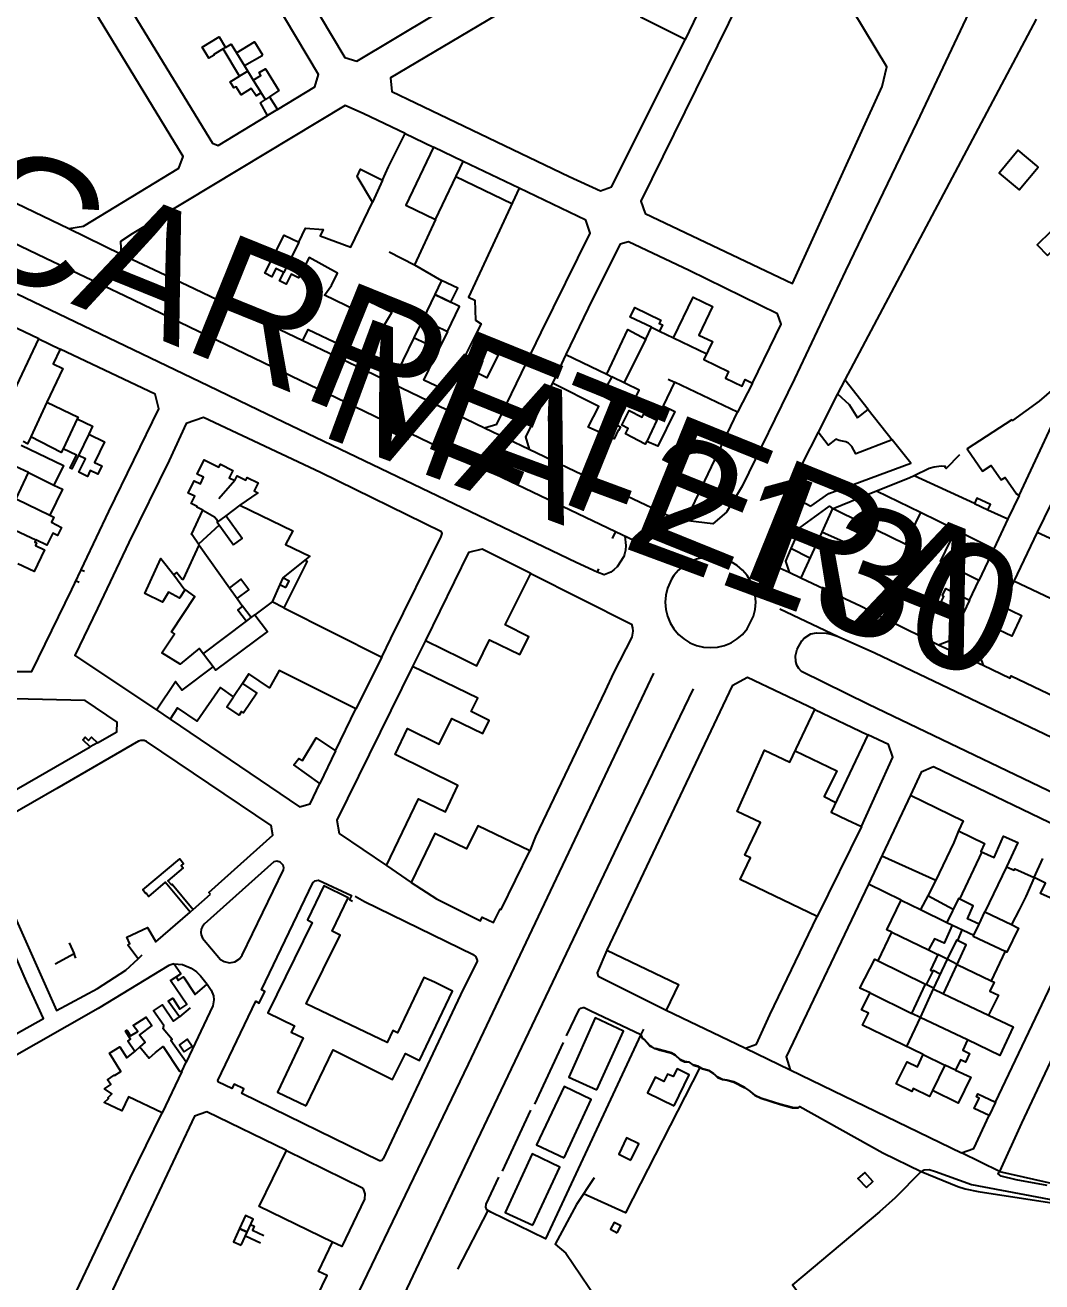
# Model space of a CAD drawing. Header units: millimetres. Extents: x 487814 to 495125, y 4392873 to 4398925.
# Drawn here: x 492807.4 to 493123.1, y 4396690.8 to 4397080.9 of the extents above; entities that cross this region are included whole.
import ezdxf

# ---------------------------------------------------------------- set-up
doc = ezdxf.new("R2010")
doc.units = ezdxf.units.MM
doc.layers.add('Cartografia_Base', color=8, linetype='Continuous')
doc.layers.add('Texto_Cartografia_Territorial', color=7, linetype='Continuous')
doc.styles.get("Standard").update_dxf_attribs({"font": 'arial.ttf'})

msp = doc.modelspace()

# ---------------------------------------------------------------- linework, layer by layer
at = {"layer": 'Cartografia_Base'}
for p, q in [((493016.15, 4397084.43, 105.86), (493012.32, 4397076.47, 105.68)), ((493121.38, 4397082.77, 106.22), (493061.9, 4396970.82, 106.22)), ((492869.67, 4397074, 113.08), (492868.9, 4397073.54, 113.09)), ((492873.05, 4397072.33, 110.08), (492875.56, 4397068.25, 110.1)), ((492876.54, 4397066.66, 110.12), (492873.96, 4397065.11, 110.14)), ((492878.18, 4397063.86, 109.29), (492880.66, 4397059.92, 109.29)), ((492883.24, 4397058.62, 108.91), (492882.03, 4397057.79, 108.91)), ((492885.73, 4397054.71, 112.98), (492882.63, 4397052.82, 112.87)), ((492925.37, 4397047.3, 105.72), (492934.21, 4397043.06, 105.61)), ((492960.76, 4397030.32, 110.62), (492943.41, 4397038.64, 105.46)), ((492941.16, 4397033.95, 110.62), (492958.52, 4397025.55, 110.62)), ((492918.42, 4397032.83, 110.14), (492915.23, 4397025.93, 110.14)), ((492820.97, 4397017.8, 107.96), (492837.24, 4397009.8, 107.65)), ((492934.79, 4397020.63, 109.04), (492928.32, 4397006.52, 109.04)), ((492892.42, 4397013.58, 112), (492887.74, 4397004.17, 112)), ((492920.49, 4397010.55, 107.98), (492928.32, 4397006.52, 109.04)), ((492928.32, 4397006.52, 109.04), (492936.73, 4397001.7, 109.04)), ((492930.96, 4396989.76, 108.58), (492928.09, 4396983.83, 110.15)), ((493001.89, 4396987.12, 107.85), (493004.37, 4396985.94, 107.84)), ((492811.7, 4396983.5, 112.72), (492818.26, 4396980.29, 112.49)), ((492893.69, 4396983.01, 106.37), (492903.72, 4396978.22, 106.07)), ((492938.54, 4396985.87, 108.43), (492935.76, 4396980.12, 110.32)), ((492946.4, 4396983.14, 108.93), (492942.64, 4396975.5, 108.56)), ((493000.14, 4396983.44, 106.81), (492993.27, 4396969.92, 106.81)), ((493008.77, 4396983.84, 104.77), (493019.07, 4396978.93, 104.77)), ((492975.33, 4396978.68, 104.84), (492971.11, 4396969.8, 105.03)), ((492912.33, 4396974.11, 105.86), (492921.31, 4396969.82, 113.08)), ((492987.98, 4396972.62, 107.93), (492989.59, 4396971.71, 107.93)), ((493007.1, 4396971.03, 105.55), (493009.08, 4396970.08, 107.68)), ((493033.25, 4396969.82, 107.77), (493028.65, 4396960.75, 104.24)), ((492814.19, 4396963.87, 112.48), (492809.15, 4396953.14, 112.28)), ((493059.67, 4396966.44, 107.85), (493053.66, 4396954.62, 108.11)), ((493069.2, 4396961.61, 107.6), (493076.63, 4396952.23, 107.43)), ((492823.62, 4396958.68, 112.53), (492819.22, 4396949.4, 112.53)), ((492950.08, 4396955.94, 105.29), (492963.89, 4396949.33, 105.13)), ((493003.54, 4396958.25, 106.23), (493000.42, 4396951.72, 106.67)), ((492827.19, 4396953.99, 114.95), (492823.97, 4396947.32, 114.34)), ((492808.5, 4396942.05, 114.23), (492816.33, 4396938.17, 115.89)), ((492872.57, 4396939.54, 112.37), (492867.58, 4396933.93, 111.97)), ((493102.19, 4396932.44, 106.41), (493083.45, 4396941.02, 106.92)), ((493071.74, 4396936.3, 106.41), (493058.35, 4396930.78, 105.48)), ((493085.43, 4396929.62, 106.41), (493071.74, 4396936.3, 106.41)), ((492804.65, 4396933.91, 115.1), (492815.11, 4396928.77, 115.06)), ((492874.11, 4396931.88, 112.9), (492869.68, 4396928.61, 112.9)), ((493116.02, 4396934.93, 106.32), (493112.59, 4396927.67, 106.32)), ((493058.15, 4396930.91, 105.48), (493054.79, 4396923.56, 107.91)), ((493058.35, 4396930.78, 105.48), (493058.15, 4396930.91, 105.48)), ((493067.34, 4396926.35, 106.28), (493058.35, 4396930.78, 105.48)), ((493106.38, 4396930.52, 106.35), (493112.59, 4396927.67, 106.32)), ((492799.38, 4396926.45, 117.47), (492810.7, 4396921.11, 116.19)), ((492867.67, 4396925.71, 113.67), (492861.25, 4396919.85, 113.67)), ((493096.43, 4396924.22, 106.32), (493108.19, 4396918.38, 106.32)), ((493112.59, 4396927.67, 106.32), (493108.19, 4396918.38, 106.32)), ((492990.7, 4396923.74, 112.79), (493004.24, 4396917.33, 111.36)), ((493121.61, 4396923.52, 105.45), (493114.44, 4396908.33, 105.45)), ((492861.49, 4396919.49, 118.42), (492870.86, 4396906.25, 116.42)), ((493051.09, 4396915.47, 106.39), (493045.21, 4396918.51, 106.39)), ((493108.19, 4396918.38, 106.32), (493103.54, 4396908.56, 106.32)), ((492894.31, 4396914.86, 112.42), (492887.38, 4396909.35, 112.34)), ((493040.96, 4396912.73, 103.94), (493044.66, 4396911.08, 106.39)), ((492823.22, 4396908.44, 119.22), (492824.17, 4396907.99, 119.22)), ((492824.85, 4396911.89, 119.22), (492825.81, 4396911.43, 119.22)), ((492853.56, 4396910.29, 117.74), (492857.03, 4396905.68, 117.74)), ((492886.47, 4396907.29, 113.55), (492884.08, 4396901.88, 116.75)), ((492873.23, 4396902.91, 115.91), (492874.92, 4396900.53, 115.55)), ((492884.08, 4396901.88, 116.75), (492878.73, 4396897.86, 117.22)), ((492887.72, 4396900.02, 116.75), (492884.08, 4396901.88, 116.75)), ((493100.66, 4396902.47, 109.22), (493098.78, 4396898.5, 108.03)), ((493110.76, 4396900.54, 106.31), (493107.72, 4396894.12, 106.31)), ((492862.7, 4396885.81, 114.3), (492876.13, 4396895.91, 113.44)), ((492931.71, 4396889.9, 110.88), (492927.74, 4396881.83, 111.89)), ((493091.04, 4396888.58, 103.35), (493104.84, 4396882.25, 103.03)), ((492918.15, 4396884.7, 114.09), (492910.08, 4396868.7, 119.24)), ((492990.09, 4396879.87, 105.76), (492987.5, 4396874.3, 105.6)), ((492874.9, 4396876.55, 120.12), (492872.13, 4396872.45, 120.94)), ((492987.5, 4396874.3, 107.71), (492965.91, 4396829.03, 111.33)), ((492848.21, 4396868.38, 119.24), (492852.49, 4396865.54, 119.5)), ((493052.65, 4396868.45, 104.45), (493069.09, 4396860.65, 104.45)), ((492829.88, 4396858.16, 122.84), (492827.62, 4396856.87, 123)), ((492903.8, 4396855.66, 119.62), (492898.93, 4396845.51, 119.34)), ((493082.28, 4396841.88, 111.4), (493069.24, 4396814.31, 110.21)), ((493067.07, 4396832.2, 104.74), (493053.36, 4396804.21, 107.03)), ((492965.91, 4396829.03, 109.12), (492964.08, 4396824.63, 109.12)), ((493073.42, 4396823.1, 105.12), (493090.22, 4396815.51, 105.76)), ((493104.47, 4396824.3, 105.27), (493097.52, 4396809.66, 105.72)), ((492919.66, 4396820.07, 112.79), (492927.28, 4396814.83, 112.79)), ((493112.12, 4396819.7, 105.28), (493105.36, 4396805.68, 106.47)), ((493079.45, 4396809.3, 106.8), (493085.38, 4396806.4, 106.64)), ((492859.61, 4396806.46, 119.1), (492858.68, 4396805.63, 119.1)), ((493103.59, 4396801.91, 107.29), (493105.36, 4396805.68, 106.47)), ((493105.36, 4396805.68, 106.47), (493113.64, 4396801.72, 108.46)), ((493076.56, 4396799.38, 108.35), (493087.91, 4396793.85, 108.35)), ((493098.26, 4396800.11, 107.61), (493096.88, 4396796.8, 108.34)), ((492821.09, 4396796.07, 118.79), (492822.64, 4396792.61, 118.79)), ((492822.64, 4396792.61, 118.79), (492816.78, 4396789.49, 118.79)), ((492823.2, 4396791.35, 118.79), (492822.64, 4396792.61, 118.79)), ((492843.69, 4396792.24, 120.41), (492842.51, 4396791.1, 120.41)), ((493072.24, 4396790.5, 107.37), (493086.95, 4396783.27, 110.1)), ((493096.85, 4396789.3, 109.95), (493107.38, 4396784.32, 107.78)), ((493089.21, 4396787.26, 108.74), (493087.23, 4396783.14, 109.45)), ((493069.75, 4396780.54, 110.18), (493082.77, 4396774.17, 110.42)), ((493089.47, 4396782.04, 109.45), (493087.23, 4396783.14, 109.45)), ((493092.6, 4396780.23, 108.48), (493106.52, 4396773.64, 109.8)), ((492858.7, 4396775.86, 118.62), (492855.31, 4396773.13, 118.61)), ((492999.42, 4396769.24, 111.14), (492998.57, 4396767.6, 115.4)), ((492974.44, 4396765.12, 112.53), (492965.54, 4396746.02, 113.07)), ((492843.04, 4396763.76, 118.1), (492841.52, 4396762.36, 118.16)), ((493001.99, 4396763.77, 113.67), (493003.15, 4396763.2, 113.05)), ((493031.08, 4396763.4, 109.8), (493044.97, 4396756.68, 109.63)), ((493086.27, 4396761.36, 110.63), (493092.99, 4396758.11, 111.17)), ((492856.02, 4396756.1, 117.85), (492849.94, 4396743.33, 118.44)), ((493092.99, 4396758.11, 111.17), (493089.1, 4396750.25, 110.54)), ((493096.29, 4396756.52, 110.53), (493092.99, 4396758.11, 111.17)), ((493108.75, 4396746.56, 108.31), (493106.79, 4396742.42, 108.54)), ((492964.29, 4396744.11, 113.47), (492955.49, 4396725.23, 113.74)), ((492951.13, 4396712.96, 114.99), (492941.64, 4396694.81, 115.03)), ((492875.85, 4396705.16, 116.46), (492880.52, 4396702.99, 115.71))]:
    msp.add_line(p, q, dxfattribs=at)
for points in [[(493143.3, 4397175.58, 106.78), (493084.27, 4397050.68, 104.49), (493062.18, 4397004.65, 104.19), (493046.3, 4396971.12, 104.19), (493030.01, 4396937.8, 104.23), (493025.19, 4396929.74, 104.24), (493020.91, 4396926.15, 104.29), (493009.76, 4396927.47, 104.46)], [(492878.18, 4397063.86, 106.4), (492880.6, 4397065.31, 106.32), (492880.08, 4397066.18, 106.32), (492882.04, 4397067.35, 106.26), (492886.18, 4397060.61, 106.26), (492883.24, 4397058.62, 106.36), (492885.73, 4397054.71, 106.34), (492897.38, 4397061.81, 105.96), (492898.46, 4397065.6, 105.89), (492863.59, 4397124.12, 106.97)], [(492883.07, 4397110.45, 106.34), (492906.73, 4397070.91, 106.07), (492910.4, 4397069.78, 106.06), (492981.5, 4397112.41, 106.29)], [(492828.96, 4397104.29, 107.59), (492865.54, 4397044.27, 106.88), (492867.39, 4397043.53, 106.88), (492882.63, 4397052.82, 106.44), (492880.53, 4397056.76, 106.45), (492882.03, 4397057.79, 106.4), (492880.66, 4397059.92, 106.4), (492879.14, 4397058.93, 106.45), (492877.63, 4397061.29, 106.45), (492874.52, 4397059.29, 106.55), (492872.89, 4397061.77, 106.56), (492872.26, 4397061.48, 106.58), (492871.05, 4397063.36, 106.58), (492873.96, 4397065.11, 106.48), (492868.9, 4397073.54, 106.49), (492865.99, 4397071.78, 106.58), (492866.08, 4397071.64, 106.58), (492864.43, 4397070.65, 106.63), (492862.37, 4397074.08, 106.63), (492867.68, 4397077.32, 106.54), (492869.67, 4397074, 106.48), (492871.42, 4397075.05, 106.45), (492873.05, 4397072.33, 106.4), (492878.64, 4397075.69, 106.32), (492881.07, 4397071.65, 106.25), (492880.89, 4397071.54, 106.25), (492880.98, 4397071.4, 106.25), (492875.56, 4397068.25, 106.4), (492878.18, 4397063.86, 106.4)], [(492820.97, 4397017.8, 108.1), (492825.53, 4397018.52, 108.01), (492855.1, 4397036.48, 107.14), (492856.49, 4397040.19, 107.1), (492820.96, 4397098.52, 107.58), (492816.9, 4397099.58, 107.6), (492777.48, 4397075.64, 108.44), (492765.55, 4397068.63, 108.5), (492747.6, 4397057.53, 109.18), (492747.9, 4397052.85, 109.12), (492820.97, 4397017.8, 108.1)], [(492999.91, 4397022.5, 104.68), (493045.71, 4397000.73, 103.97), (493073.56, 4397061.83, 104.81), (493074.99, 4397067.98, 104.93), (493057.44, 4397097.07, 105.58), (493049.72, 4397092.56, 105.55), (493043.42, 4397098.78, 105.7), (493036.02, 4397102.41, 105.82), (492998.64, 4397026.27, 104.72), (492999.91, 4397022.5, 104.68)], [(492953.37, 4397083.79, 106.03), (492920.82, 4397064.53, 105.66), (492921.28, 4397060.35, 105.66), (492928.64, 4397056.82, 105.54)], [(492928.64, 4397056.82, 105.54), (492976.29, 4397033.94, 104.97), (492986.07, 4397029.44, 104.89), (492989.46, 4397030.77, 104.83), (492996.36, 4397044.27, 104.99), (493012.32, 4397076.47, 105.68), (492998.46, 4397083.35, 105.9)], [(492918.42, 4397032.83, 105.84), (492920.25, 4397036.96, 105.81), (492925.37, 4397047.3, 105.74), (492912.62, 4397053.41, 106), (492906.78, 4397055.93, 106.12), (492840.68, 4397016.11, 107.68), (492837.01, 4397013.77, 107.73), (492837.24, 4397009.8, 107.75), (492857.71, 4397000.21, 107.5), (492893.69, 4396983.01, 106.73), (492895.33, 4396986.45, 106.61), (492905.36, 4396981.66, 106.37), (492903.72, 4396978.22, 106.49), (492912.33, 4396974.11, 106.33), (492918.51, 4396987.05, 106.08), (492921.28, 4396991.77, 105.98), (492912.21, 4396996.02, 106.09), (492910.43, 4396992.27, 106.16), (492900.4, 4396997.06, 106.28), (492902.49, 4397000.15, 106.21), (492904.44, 4397003.95, 106.13), (492895.58, 4397008.77, 106.23), (492892.34, 4397002.47, 106.41), (492890.04, 4397003.62, 106.46), (492888.49, 4397000.55, 106.57), (492886.44, 4397001.58, 106.62), (492887.74, 4397004.17, 106.53), (492885.28, 4397005.41, 106.6), (492883.98, 4397002.82, 106.68), (492881.88, 4397003.88, 106.75), (492887.84, 4397015.7, 106.45), (492892.42, 4397013.58, 106.31), (492894.43, 4397017.88, 106.27), (492899.98, 4397017.48, 106.16), (492899.06, 4397015.49, 106.17), (492908.59, 4397012.01, 105.97), (492915.23, 4397025.93, 105.87), (492910.48, 4397033.91, 105.99), (492911.56, 4397036.2, 105.98), (492918.42, 4397032.83, 105.84)], [(492745.26, 4397041.48, 109.91), (492813.79, 4397008.61, 108.93), (492838.3, 4396997.02, 108.58), (492941.56, 4396947.2, 106.49), (492990.7, 4396923.74, 105.79), (492989.72, 4396921.57, 105.71)], [(492943.41, 4397038.64, 105.46), (492934.21, 4397043.06, 105.55), (492925.57, 4397025.05, 105.63), (492934.79, 4397020.63, 105.41), (492943.41, 4397038.64, 105.46)], [(493121.56, 4397037.23, 104.56), (493115.79, 4397042.06, 104.71), (493109.85, 4397034.96, 104.59), (493116.07, 4397029.76, 104.41), (493122.01, 4397036.86, 104.55), (493121.56, 4397037.23, 104.56)], [(492935.76, 4396980.12, 105.62), (492928.09, 4396983.83, 105.84), (492921.31, 4396969.82, 106.12), (492950.08, 4396955.94, 105.34), (492953.92, 4396957.06, 105.17), (492967.62, 4396985.54, 104.75), (492982.82, 4397016.39, 105.27), (492981.48, 4397020.34, 105.27), (492960.76, 4397030.32, 105.35), (492945.06, 4396996.53, 105.3), (492947, 4396995.59, 105.25), (492947.26, 4396989.32, 105.26), (492948.98, 4396988.24, 105.21), (492946.4, 4396983.14, 105.3), (492948.48, 4396982.12, 105.25), (492948.21, 4396981.56, 105.25), (492954.26, 4396978.59, 105.09), (492950.8, 4396971.45, 105.28), (492942.64, 4396975.5, 105.44), (492938.61, 4396967.16, 105.69), (492931.22, 4396970.74, 105.83), (492935.76, 4396980.12, 105.62)], [(493001.89, 4396987.12, 104.66), (492995.29, 4396990.27, 104.82), (492996.76, 4396993.29, 104.78), (493004.78, 4396989.38, 104.61), (493004.27, 4396988.33, 104.62), (493005.29, 4396987.88, 104.6), (493004.37, 4396985.94, 104.61), (493008.77, 4396983.84, 104.53), (493014.79, 4396996.45, 104.48), (493020.81, 4396993.58, 104.38), (493016.61, 4396984.68, 104.43), (493020.85, 4396982.68, 104.4), (493018.2, 4396977.08, 104.44), (493025.85, 4396973.41, 104.39), (493024.84, 4396971.34, 104.39), (493030.02, 4396968.82, 104.35), (493031.03, 4396970.89, 104.35), (493033.25, 4396969.82, 104.33), (493042.12, 4396988.05, 104.27), (493040.99, 4396991.32, 104.27), (493013.57, 4397004.74, 104.53), (492994.81, 4397013.69, 104.86), (492992.2, 4397012.96, 104.91), (492983.56, 4396995.87, 105.09), (492975.33, 4396978.68, 105.27), (492987.98, 4396972.62, 104.96), (492994.6, 4396986.43, 104.83), (493000.14, 4396983.44, 104.7), (493001.89, 4396987.12, 104.66)], [(493124.87, 4397009.42, 105.11), (493129.15, 4397013.57, 104.88), (493125.93, 4397016.88, 104.77), (493121.65, 4397012.73, 104.99), (493124.87, 4397009.42, 105.11)], [(492939.61, 4396994.9, 108.45), (492941.73, 4396999.29, 107.97), (492936.73, 4397001.7, 107.97), (492934.61, 4396997.31, 108.45), (492939.61, 4396994.9, 108.45)], [(492985.48, 4396912.17, 105.37), (492984.98, 4396911.07, 106.02), (492978.46, 4396914.14, 106.05), (492879.86, 4396961.36, 107.86), (492864.24, 4396969, 108.4), (492804.92, 4396997.46, 109.14)], [(492938.54, 4396985.87, 108.45), (492942.28, 4396993.6, 108.45), (492934.61, 4396997.31, 108.45), (492930.87, 4396989.58, 108.45), (492938.54, 4396985.87, 108.45)], [(492803.1, 4396965.38, 110.48), (492811.7, 4396983.5, 109.06), (492800.64, 4396988.81, 109.15)], [(492800.6, 4396880.25, 115.98), (492809.51, 4396880.31, 115.97), (492821.93, 4396905.73, 114.28), (492833.42, 4396929.93, 112.01), (492848.92, 4396961.85, 109.22), (492847.82, 4396966.33, 108.99), (492818.26, 4396980.29, 109.08), (492816.12, 4396975.79, 109.44), (492819.16, 4396974.35, 109.39), (492814.19, 4396963.87, 110.31), (492823.9, 4396959.26, 109.93), (492823.62, 4396958.68, 109.98), (492828.36, 4396956.45, 109.9), (492827.19, 4396953.99, 110.04), (492832.09, 4396951.61, 110.05), (492828.97, 4396945.18, 110.61), (492831.21, 4396944.1, 110.69), (492829.95, 4396941.5, 110.95), (492827.61, 4396942.63, 110.86), (492826.75, 4396940.85, 111.1), (492824.13, 4396942.13, 111.23), (492826.14, 4396946.27, 110.67), (492823.97, 4396947.32, 110.61), (492821.96, 4396943.18, 111.26), (492821.43, 4396943.43, 111.23), (492823.36, 4396947.4, 110.64), (492819.22, 4396949.4, 110.8), (492818.65, 4396948.23, 110.9), (492809.15, 4396953.14, 111.17), (492808.14, 4396950.97, 111.35), (492806.76, 4396951.65, 111.33)], [(492992.25, 4396935.78, 104.92), (493009.76, 4396927.47, 104.62), (493013.42, 4396928.77, 104.56), (493028.65, 4396960.75, 104.32), (493009.08, 4396970.08, 104.51), (493005.57, 4396962.7, 104.6), (493009.11, 4396961.01, 104.54), (493003.88, 4396950.28, 104.68), (493000.42, 4396951.72, 104.74), (492999.93, 4396950.83, 104.75), (492993.86, 4396954.05, 104.78), (492994.69, 4396955.7, 104.76), (492992.67, 4396956.71, 104.77), (492994.94, 4396961.27, 104.73), (492998.97, 4396959.27, 104.7), (492999.47, 4396960.28, 104.69), (493003.54, 4396958.25, 104.66), (493004.8, 4396960.78, 104.62), (492996.71, 4396964.81, 104.71), (492998.04, 4396967.62, 104.69), (492989.59, 4396971.71, 104.91), (492988.15, 4396969.14, 104.93), (492988.52, 4396968.92, 104.92), (492986.9, 4396965.73, 104.94), (492993.76, 4396962.33, 104.76), (492991.05, 4396956.87, 104.79), (492992.26, 4396956.26, 104.78), (492991.67, 4396955.09, 104.79), (492991.56, 4396955.15, 104.79), (492990.35, 4396952.47, 104.82), (492982.24, 4396956.14, 104.99), (492985.51, 4396962.58, 104.96), (492971.11, 4396969.8, 105.32), (492962.81, 4396953.09, 105.38), (492963.89, 4396949.33, 105.36), (492992.25, 4396935.78, 104.92)], [(493065.89, 4396958.99, 104.1), (493069.2, 4396961.61, 104.04), (493061.9, 4396970.82, 104.25), (493059.67, 4396966.44, 104.28), (493063.27, 4396963.12, 104.18), (493065.89, 4396958.99, 104.1)], [(493116.02, 4396934.93, 102.69), (493131.93, 4396968.81, 103.88), (493129.07, 4396970.13, 104.55), (493122.26, 4396964.16, 104.67), (493114.03, 4396958.22, 105.06), (493113.76, 4396958.37, 105.13), (493099.96, 4396949.38, 105.18), (493104.68, 4396942.47, 104.06), (493107.32, 4396944.27, 103.92), (493110.48, 4396939.76, 102.94), (493111.67, 4396940.53, 102.92), (493115.26, 4396935.39, 102.72), (493116.02, 4396934.93, 102.69)], [(492920.96, 4396890.56, 109.75), (492936.63, 4396922.19, 106.82), (492936.92, 4396923.12, 106.75), (492936.72, 4396923.66, 106.75), (492899.13, 4396942.05, 107.81), (492862.79, 4396959.16, 108.78), (492857.46, 4396957.23, 109.04), (492852.16, 4396945.76, 109.96), (492839.59, 4396920.36, 112.1), (492829.9, 4396899.86, 114.09), (492822.81, 4396885.29, 115.42), (492848.21, 4396868.38, 115.57), (492854.09, 4396877.21, 114.97), (492856.15, 4396874.49, 115.05), (492865.82, 4396881.75, 114.4), (492861.45, 4396887.43, 114.25), (492855.59, 4396882.54, 114.66), (492849.81, 4396886.13, 114.63), (492853.74, 4396892.03, 114.23), (492852.84, 4396892.64, 114.22), (492860.07, 4396903.52, 113.53), (492857.09, 4396905.77, 113.56), (492855.3, 4396903.06, 113.68), (492851.94, 4396904.92, 113.66), (492850.03, 4396901.84, 113.94), (492844.53, 4396904.54, 113.68), (492849.58, 4396915.4, 112.62), (492853.56, 4396910.29, 113.14), (492854.53, 4396911.05, 113.07), (492856.18, 4396908.92, 113.28), (492856.61, 4396908.9, 113.28), (492861.49, 4396919.49, 112.56), (492859.28, 4396922.75, 112.21), (492859.1, 4396922.82, 112.2), (492862.6, 4396930.35, 111.6), (492860.7, 4396931.29, 111.47), (492860.82, 4396931.52, 111.45), (492858.92, 4396932.45, 111.32), (492860.09, 4396934.68, 111.14), (492858.06, 4396935.63, 111.01), (492859.87, 4396939.49, 110.7), (492861.9, 4396938.54, 110.81), (492862.84, 4396940.57, 110.6), (492860.87, 4396941.49, 110.53), (492863, 4396946.03, 110.06), (492867.59, 4396943.71, 110), (492868.06, 4396944.63, 109.87), (492871.92, 4396942.68, 109.78), (492870.78, 4396940.44, 110.09), (492872.57, 4396939.54, 110.05), (492873.29, 4396940.98, 109.85), (492875.9, 4396939.66, 109.79), (492876.36, 4396940.55, 109.66), (492879.75, 4396938.84, 109.58), (492878.5, 4396936.37, 109.93), (492879.71, 4396935.76, 109.9), (492874.11, 4396931.88, 110.72), (492890.52, 4396923.99, 110.3), (492888.29, 4396919.68, 110.9), (492895.79, 4396916.04, 110.69), (492894.31, 4396914.86, 110.88), (492895, 4396914.52, 110.84), (492887.72, 4396900.02, 112.51), (492918.15, 4396884.7, 110.29), (492920.96, 4396890.56, 109.75)], [(493051.37, 4396931.63, 104.26), (493056.95, 4396935.57, 104.16), (493082.44, 4396944.92, 104.32), (493076.63, 4396952.23, 104.19), (493065.3, 4396947.81, 104.05), (493064.11, 4396950.11, 104.09), (493063.07, 4396951.2, 104.12), (493062.25, 4396951.62, 104.14), (493060.12, 4396952, 104.19), (493059.14, 4396952.42, 104.21), (493056.71, 4396950.51, 104.25), (493053.66, 4396954.62, 104.31), (493043.97, 4396935.57, 104.12), (493051.37, 4396931.63, 104.26)], [(492806.22, 4396950.56, 111.42), (492819.29, 4396944.26, 111.13), (492816.33, 4396938.17, 112.12), (492819.01, 4396936.87, 112.19), (492815.11, 4396928.77, 112.64), (492816.34, 4396928.16, 112.66), (492815.57, 4396926.59, 112.8), (492818.74, 4396925.03, 112.85), (492817.5, 4396922.5, 113.08), (492816.02, 4396923.24, 113.06), (492814.17, 4396919.48, 113.39), (492810.7, 4396921.11, 113.34), (492810.4, 4396920.47, 113.4), (492810.98, 4396920.2, 113.41), (492810.59, 4396919.37, 113.48), (492813.45, 4396918.02, 113.52), (492810.17, 4396911.34, 114.12), (492805.19, 4396913.74, 114.04)], [(493097.57, 4396947.49, 108.27), (493093.44, 4396943.25, 108.27), (493092.93, 4396943.73, 108.27), (493093.14, 4396943.94, 108.27), (493091.89, 4396943.98, 106.95), (493089.67, 4396943.69, 106.09), (493088.13, 4396943.29, 106.14), (493083.45, 4396941.02, 106.92)], [(492802.92, 4396934.71, 112.6), (492804.65, 4396933.91, 112.62), (492808.5, 4396942.05, 111.93), (492804.44, 4396943.97, 111.92), (492800.58, 4396935.8, 112.57), (492802.92, 4396934.71, 112.6)], [(493157.42, 4396906.51, 102.76), (493169.29, 4396930.71, 102.6), (493135.9, 4396946.66, 102.59), (493132.33, 4396945.39, 102.59), (493121.61, 4396923.52, 102.71), (493137.58, 4396916.24, 102.84), (493141.73, 4396924.75, 102.79), (493152.23, 4396919.6, 102.8), (493148.06, 4396911.1, 102.83), (493157.42, 4396906.51, 102.76)], [(493083.45, 4396941.02, 106.92), (493081.9, 4396940.27, 107.19), (493071.74, 4396936.3, 106.41)], [(493045.42, 4396934.79, 104.41), (493041.99, 4396927.53, 104.45), (493038.83, 4396918.6, 103.94)], [(493047.66, 4396924.04, 106.18), (493048.1, 4396925.03, 106.26), (493057.13, 4396931.62, 105.48), (493058.15, 4396930.91, 105.48)], [(493106.38, 4396930.52, 102.94), (493107.11, 4396932.13, 102.94), (493102.92, 4396934.05, 103.1), (493102.19, 4396932.44, 103.1), (493106.38, 4396930.52, 102.94)], [(492862.6, 4396930.35, 113.9), (492866.2, 4396928.31, 113.9), (492866.87, 4396927.58, 113.9), (492867.19, 4396926.7, 113.9)], [(492872.12, 4396919.59, 112.12), (492874.77, 4396921.54, 111.73), (492869.68, 4396928.61, 111.39), (492867.04, 4396926.59, 111.79), (492872.12, 4396919.59, 112.12)], [(493057.29, 4396905.15, 103.98), (493066.76, 4396900.71, 103.83), (493075.18, 4396896.35, 103.7), (493091.04, 4396888.58, 103.23), (493094.76, 4396890, 102.77), (493098.78, 4396898.5, 102.7), (493091.89, 4396901.89, 102.97), (493092.72, 4396903.59, 102.97), (493092.22, 4396903.83, 102.99), (493093.32, 4396906.08, 102.99), (493100.66, 4396902.47, 102.7), (493103.54, 4396908.56, 102.7), (493091.62, 4396914.42, 103.17), (493096.43, 4396924.22, 103.16), (493085.43, 4396929.62, 104.19), (493080.63, 4396919.83, 103.8), (493067.34, 4396926.35, 103.89), (493063.34, 4396917.48, 103.93), (493060.67, 4396918.7, 104), (493061.49, 4396920.49, 103.99), (493054.79, 4396923.56, 104.15), (493048.3, 4396909.37, 104.16), (493057.29, 4396905.15, 103.98)], [(493053.64, 4396921.04, 106.39), (493047.66, 4396924.04, 106.39), (493045.21, 4396918.51, 106.39)], [(492993.62, 4396922.32, 104.86), (492993.95, 4396919.35, 104.84), (492993.85, 4396917.94, 104.84), (492993.54, 4396916.66, 104.84), (492993.31, 4396915.98, 104.84), (492991.23, 4396912.78, 104.86), (492990.34, 4396911.92, 104.86), (492989.24, 4396911.15, 104.9), (492987.25, 4396910.3, 105.05), (492984.98, 4396911.07, 112.79)], [(492942.72, 4396884.49, 108.76), (492947.68, 4396882.06, 108.7), (492951.62, 4396890.09, 108.23), (492961.03, 4396885.54, 108.25), (492963.8, 4396891.04, 107.65), (492956.42, 4396894.76, 107.86), (492964.44, 4396910.69, 105.61), (492949.32, 4396918.31, 106.49), (492945.13, 4396917.23, 106.43), (492931.71, 4396889.9, 108.9), (492942.72, 4396884.49, 108.76)], [(493045.21, 4396918.51, 106.39), (493043.47, 4396914.56, 106.39), (493044.66, 4396911.08, 106.39), (493048.3, 4396909.37, 104.16)], [(493006.15, 4396901.78, 103.94), (493006.32, 4396899.57, 103.94), (493006.84, 4396897.42, 103.94), (493007.68, 4396895.38, 103.94), (493008.84, 4396893.5, 103.94), (493010.27, 4396891.82, 103.94), (493011.95, 4396890.38, 103.94), (493013.84, 4396889.23, 103.94), (493015.88, 4396888.38, 103.94), (493018.03, 4396887.87, 103.94), (493020.23, 4396887.69, 103.94), (493022.43, 4396887.87, 103.94), (493024.58, 4396888.38, 103.94), (493026.62, 4396889.23, 103.94), (493028.51, 4396890.38, 103.94), (493030.19, 4396891.82, 103.94), (493031.62, 4396893.5, 103.94), (493033.62, 4396897.42, 103.94), (493034.14, 4396899.57, 103.94), (493034.31, 4396901.78, 103.94), (493034.14, 4396903.98, 103.94), (493033.62, 4396906.13, 103.94), (493032.78, 4396908.17, 103.94), (493031.62, 4396910.05, 103.94), (493030.19, 4396911.73, 103.94), (493028.51, 4396913.17, 103.94), (493026.62, 4396914.32, 103.94), (493024.58, 4396915.17, 103.94), (493022.43, 4396915.69, 103.94), (493020.23, 4396915.86, 103.94), (493018.03, 4396915.69, 103.94), (493015.88, 4396915.17, 103.94), (493013.84, 4396914.32, 103.94), (493011.95, 4396913.17, 103.94), (493010.27, 4396911.73, 103.94), (493008.84, 4396910.05, 103.94), (493008.13, 4396908.9, 103.94), (493006.84, 4396906.13, 103.94), (493006.32, 4396903.98, 103.94), (493006.15, 4396901.78, 103.94)], [(492873.23, 4396902.91, 113.35), (492876.88, 4396905.62, 112.87), (492874.43, 4396908.91, 112.91), (492870.86, 4396906.25, 113.35), (492873.23, 4396902.91, 113.35)], [(492888.34, 4396906.32, 111.93), (492889.35, 4396908.29, 111.69), (492887.38, 4396909.35, 111.77), (492886.47, 4396907.29, 111.99), (492888.34, 4396906.32, 111.93)], [(492964.44, 4396910.69, 113.15), (492995.73, 4396894.94, 105.56), (492996.03, 4396893.87, 105.56), (492996.13, 4396892.77, 105.57), (492995.79, 4396890.95, 105.59), (492990.09, 4396879.87, 105.76)], [(493132.05, 4396870.14, 102.72), (493141.73, 4396890.53, 102.78), (493127.84, 4396897.12, 102.83), (493129.72, 4396901.07, 102.84), (493114.44, 4396908.33, 102.8), (493110.76, 4396900.54, 102.85), (493116.82, 4396897.66, 102.89), (493113.74, 4396891.23, 102.87), (493107.72, 4396894.12, 102.88), (493103.65, 4396885.5, 102.9), (493104.84, 4396882.25, 102.85), (493113.28, 4396878.22, 102.79), (493113.62, 4396878.94, 102.79), (493132.05, 4396870.14, 102.72)], [(492877.58, 4396897, 113.41), (492874.92, 4396900.53, 113.43), (492873.45, 4396899.42, 113.46), (492876.13, 4396895.91, 113.44), (492877.58, 4396897, 113.41)], [(492877.58, 4396897, 113.41), (492878.73, 4396897.86, 113.37), (492882.68, 4396892.69, 113.35), (492866.53, 4396880.69, 114.43), (492865.82, 4396881.75, 114.4)], [(493041.74, 4396899.7, 106.32), (493059.9, 4396891.16, 103.88), (493071.21, 4396886.13, 103.17), (493149.06, 4396848.92, 102.91), (493150.21, 4396848.15, 102.91), (493170.35, 4396839.45, 102.41), (493194.35, 4396827.83, 102.09), (493226.45, 4396811.97, 101.75), (493336.08, 4396760.09, 100.3), (493360.46, 4396747.92, 100.09), (493377.26, 4396740.19, 99.71), (493435.95, 4396712.16, 99.07), (493436.7, 4396711.72, 99.1), (493437.2, 4396711.01, 99.11), (493437.32, 4396709.56, 99.11), (493437.21, 4396708.93, 99.15), (493436.48, 4396707.29, 99.36), (493434.38, 4396704.24, 99.39), (493428.03, 4396695.99, 99.98), (493425.77, 4396693.69, 100.19), (493423.09, 4396691.44, 100.42)], [(493142.64, 4396834.84, 102.66), (493069.33, 4396870.08, 103.58), (493048.43, 4396880.33, 103.94), (493047.65, 4396881.22, 103.94), (493047.07, 4396882.25, 103.94), (493046.71, 4396883.38, 103.94), (493046.6, 4396885.15, 103.94), (493047.11, 4396887.26, 103.94), (493048.57, 4396889.82, 103.94), (493049.35, 4396890.63, 103.94), (493051.39, 4396891.98, 103.94), (493053.11, 4396892.25, 103.93), (493056.14, 4396892.16, 103.91), (493057.64, 4396891.88, 103.9), (493059.9, 4396891.16, 103.88)], [(492904.93, 4396830, 114.43), (492919.66, 4396820.07, 113.03), (492929.52, 4396840.81, 112.01), (492937.89, 4396836.71, 111.58), (492941.8, 4396844.91, 110.88), (492922.36, 4396854.56, 111.69), (492926.13, 4396862.63, 110.9), (492936, 4396857.78, 110.69), (492939.91, 4396865.73, 110.04), (492949.49, 4396861.03, 109.5), (492951.48, 4396865.11, 109.14), (492945.92, 4396867.82, 109.64), (492947.95, 4396871.98, 109.27), (492927.74, 4396881.83, 109.61), (492904.2, 4396834.19, 114.36), (492904.93, 4396830, 114.43)], [(493002.57, 4396879.8, 105.26), (492944.93, 4396758.43, 112.57), (492911.03, 4396687.88, 113.2), (492873.44, 4396608.75, 110.29), (492830.71, 4396519.8, 108.56)], [(492872.13, 4396872.45, 114.66), (492868.06, 4396875.33, 114.65), (492860.78, 4396864.87, 115.41), (492854.7, 4396869.03, 115.36), (492852.49, 4396865.54, 115.6), (492892.64, 4396838.28, 114.84), (492895.87, 4396839.16, 114.58), (492898.93, 4396845.51, 114.04), (492890.88, 4396851.3, 114.51), (492892.36, 4396853.27, 114.35), (492893.51, 4396852.71, 114.29), (492897.79, 4396859.71, 113.62), (492903.8, 4396855.66, 113.07), (492910.08, 4396868.7, 111.81), (492886.24, 4396880.62, 113.74), (492883.3, 4396875.21, 114.06), (492876.91, 4396879.54, 114.15), (492874.9, 4396876.55, 114.36), (492879.37, 4396873.56, 114.3), (492875.25, 4396867.48, 114.7), (492874.64, 4396867.89, 114.72), (492873.85, 4396866.71, 114.79), (492870.02, 4396869.31, 114.88), (492872.13, 4396872.45, 114.66)], [(493028.3, 4396764.73, 109.9), (493031.08, 4396763.4, 109.86), (493034.48, 4396764.61, 109.83), (493038.68, 4396773.69, 109.2), (493053.36, 4396804.21, 107.03), (493029.42, 4396815.73, 107.45), (493032.65, 4396822.41, 106.91), (493030.92, 4396823.26, 106.94), (493035.73, 4396833.46, 106.11), (493028.46, 4396836.8, 106.27), (493037.02, 4396855.86, 105.22), (493044.81, 4396852.1, 105.02), (493052.65, 4396868.45, 104.45), (493031.71, 4396878.38, 104.59), (493026.98, 4396875.79, 104.86), (492988.08, 4396793.8, 109.79), (493010.27, 4396783.16, 109.72), (493006.41, 4396775.17, 110.25), (493028.3, 4396764.73, 109.9)], [(493014.86, 4396874.86, 105.16), (492992.52, 4396828.52, 108.06), (492946.61, 4396732.41, 113.39), (492912.69, 4396660.79, 112.72), (492881.19, 4396595.62, 110.25), (492850.62, 4396531.43, 108.52), (492843.24, 4396515.5, 108.46)], [(492829.88, 4396858.16, 116.06), (492835.92, 4396861.6, 115.97), (492836.02, 4396864.52, 115.89), (492826.03, 4396871.25, 115.87), (492777.16, 4396872.46, 116.17), (492774.15, 4396870.38, 116.18), (492789.05, 4396837.43, 116.81), (492791.83, 4396836.31, 116.67), (492827.62, 4396856.87, 116.1), (492825.29, 4396859.05, 116.07), (492826.08, 4396859.86, 116.05), (492827.12, 4396858.9, 116.06), (492828.04, 4396859.89, 116.04), (492829.88, 4396858.16, 116.06)], [(492864.92, 4396811.16, 115.15), (492864.46, 4396811.69, 115.17), (492884.28, 4396829.46, 114.84), (492883.8, 4396832.51, 115.03), (492845.08, 4396858.51, 115.97), (492844.36, 4396858.82, 115.97), (492843.32, 4396858.88, 115.97), (492842.62, 4396858.67, 115.99), (492817.28, 4396843.92, 116.56), (492794.49, 4396830.93, 116.68)], [(493062.69, 4396834.28, 104.82), (493067.07, 4396832.2, 104.74), (493076.88, 4396853.66, 103.89), (493075.53, 4396857.58, 104.19), (493069.09, 4396860.65, 104.45), (493057.67, 4396836.67, 104.94), (493062.69, 4396834.28, 104.82)], [(493046.56, 4396855.71, 111.27), (493059.4, 4396849.49, 111.24), (493055.52, 4396841.47, 111.29), (493059.09, 4396839.66, 111.29)], [(493136.39, 4396828.13, 102.67), (493089.46, 4396850.66, 103.35), (493085.64, 4396849.07, 103.62), (493082.28, 4396841.88, 104.11), (493098.72, 4396833.94, 103.31), (493097.2, 4396830.78, 103.48), (493105.28, 4396826.92, 103.2), (493104.17, 4396824.44, 103.23), (493108.28, 4396822.59, 103.18), (493111.23, 4396829.16, 103.08), (493115.67, 4396827.17, 103.02), (493112.12, 4396819.7, 103.13), (493114.54, 4396818.61, 103.1), (493114.73, 4396819.03, 103.09), (493120.74, 4396816.32, 103)], [(492935.14, 4396809.75, 112.14), (492948.76, 4396802.9, 111.13), (492949.35, 4396804.07, 111.04), (492952.8, 4396802.33, 110.81), (492954.92, 4396806.54, 110.51), (492955.25, 4396806.38, 110.49), (492964.08, 4396824.63, 109.24), (492947.94, 4396832.43, 110.67), (492944.46, 4396825.27, 111.24), (492934.65, 4396830.03, 112.15), (492927.28, 4396814.83, 112.73), (492935.14, 4396809.75, 112.14)], [(493097.2, 4396830.78, 103.71), (493095.75, 4396827.2, 105.81), (493090.12, 4396815.29, 106.74), (493087.66, 4396810.68, 106.64)], [(492706.63, 4396759.11, 117.15), (492713.59, 4396741.89, 116.65), (492722.21, 4396721.47, 116.02), (492741.41, 4396732.44, 115.86), (492813.1, 4396772.57, 115.45), (492807.85, 4396784.07, 115.71), (492795.1, 4396813.09, 116.35), (492789.32, 4396825.81, 116.64), (492786.6, 4396826.73, 116.61), (492714.91, 4396785.4, 117.38), (492699.08, 4396776.6, 117.5), (492701.85, 4396769.79, 117.37), (492706.63, 4396759.11, 117.15)], [(492793.41, 4396828.14, 116.68), (492817.2, 4396775.08, 115.34), (492829.89, 4396781.94, 115.33), (492838.63, 4396787.63, 115.32), (492842.51, 4396791.1, 115.33), (492839.28, 4396795.38, 115.44), (492839.96, 4396795.73, 115.43), (492839.01, 4396797.79, 115.48), (492845.38, 4396800.86, 115.44), (492847.98, 4396796.37, 115.28), (492858.68, 4396805.63, 115.15), (492850.91, 4396814.87, 115.6), (492845.69, 4396810.42, 115.6), (492845.02, 4396811.53, 115.63), (492844.76, 4396811.33, 115.63), (492844, 4396812.5, 115.66), (492855.42, 4396822.11, 115.62), (492856.61, 4396820.69, 115.56), (492855.86, 4396820.06, 115.56), (492856.49, 4396819.31, 115.53), (492851.75, 4396815.33, 115.59), (492852.85, 4396814.03, 115.53), (492853.1, 4396814.24, 115.52), (492859.61, 4396806.46, 115.15), (492864.92, 4396811.16, 115.15)], [(492869.2, 4396790.24, 115.18), (492870.87, 4396789.87, 115.13), (492872.55, 4396790.18, 115.07), (492873.98, 4396791.12, 115.02), (492874.78, 4396792.22, 114.96), (492887.65, 4396818.7, 114.97), (492887.72, 4396819.34, 114.97), (492887.5, 4396820.17, 114.97), (492886.62, 4396821.11, 114.97), (492885.58, 4396821.39, 114.97), (492884.6, 4396821.17, 114.98), (492863, 4396801.86, 115.24), (492862.37, 4396800.98, 115.24), (492862.1, 4396800.31, 115.24), (492861.97, 4396799.24, 115.24), (492862.06, 4396798.53, 115.24), (492862.46, 4396797.52, 115.24), (492868.12, 4396790.93, 115.23), (492869.2, 4396790.24, 115.18)], [(493120.74, 4396816.32, 103), (493123.42, 4396822.28, 102.92)], [(492909.9, 4396810.51, 113.89), (492912.81, 4396808.87, 115.87), (492946.5, 4396792.47, 111.47), (492947.36, 4396791.7, 111.47), (492947.75, 4396790.61, 111.47), (492947.76, 4396790.38, 111.47), (492942.57, 4396779.89, 111.98), (492918.55, 4396729.02, 116.15), (492918.16, 4396728.54, 116.15), (492917.77, 4396728.36, 116.15), (492917.41, 4396728.43, 116.15), (492874.7, 4396749.3, 115.27), (492875.35, 4396750.73, 115.21), (492872.27, 4396752.23, 115.21), (492871.58, 4396750.83, 115.21), (492867.45, 4396752.85, 115.12), (492867.22, 4396753.31, 115.11), (492879.04, 4396777.95, 115.25), (492880.11, 4396777.39, 114.98), (492881.84, 4396780.92, 115.27), (492880.76, 4396781.45, 115.03), (492896.74, 4396814.69, 114.77), (492897.45, 4396815.29, 114.77), (492898.53, 4396815.55, 114.77), (492908.79, 4396810.76, 116.11), (492908.14, 4396809.47, 116.73), (492909.08, 4396809, 116.62)], [(493127.5, 4396809.21, 103.37), (493122.73, 4396811.43, 103.25), (493124.19, 4396814.56, 103.07), (493120.74, 4396816.32, 103), (493118.08, 4396810.42, 103.28), (493116.01, 4396806.36, 103.37)], [(492894.65, 4396745.51, 114.6), (492903.02, 4396762.82, 115.29), (492921.49, 4396753.64, 117.24), (492925.48, 4396761.67, 116.06), (492929.85, 4396759.51, 115.97), (492940.12, 4396781.05, 112.83), (492934.53, 4396783.84, 112.94), (492931.16, 4396785.34, 113.11), (492923.04, 4396768.12, 115.54), (492921.62, 4396768.83, 115.57), (492919.78, 4396765.08, 116.11), (492894.71, 4396777.09, 115.68), (492905.25, 4396798.41, 114.73), (492902.75, 4396799.65, 114.89), (492907.75, 4396810.03, 113.96), (492900.21, 4396813.73, 114.44), (492895.07, 4396803.21, 114.87), (492896.55, 4396802.39, 114.93), (492882.81, 4396774.31, 115.26), (492891.01, 4396770.31, 115.59), (492890.06, 4396768.31, 115.51), (492893.71, 4396766.59, 115.44), (492885.75, 4396749.71, 114.76), (492894.65, 4396745.51, 114.6)], [(493116.01, 4396806.36, 103.37), (493113.64, 4396801.72, 103.48), (493115.82, 4396800.67, 103.65), (493112.26, 4396793.19, 104.4), (493111.68, 4396793.48, 104.36), (493107.38, 4396784.32, 105.28), (493108.33, 4396783.87, 105.35), (493106.93, 4396781.04, 105.63), (493109.67, 4396779.78, 105.84), (493106.52, 4396773.64, 106.45), (493114.25, 4396769.99, 106.63), (493110.06, 4396761.14, 107.24), (493100.05, 4396765.91, 107.15), (493098.55, 4396762.76, 107.47), (493100.67, 4396761.75, 107.63), (493099.35, 4396758.98, 107.86), (493097.82, 4396759.72, 107.79), (493096.29, 4396756.52, 108.11), (493101.04, 4396754.35, 108), (493097.15, 4396746.34, 108.55), (493089.1, 4396750.25, 108.75), (493088.2, 4396748.41, 108.88), (493083.2, 4396750.83, 109.02), (493082.75, 4396749.91, 109.07), (493077.86, 4396752.28, 109.12), (493081.28, 4396759.16, 108.76), (493084.46, 4396757.62, 108.67), (493086.27, 4396761.36, 108.44), (493067.43, 4396770.49, 108.78), (493069.28, 4396774.2, 108.76), (493067.12, 4396775.27, 108.69), (493069.75, 4396780.54, 107.7), (493066.61, 4396782.04, 107.74), (493071.26, 4396790.98, 106.59), (493072.24, 4396790.5, 106.53), (493076.56, 4396799.38, 106.07), (493075, 4396800.15, 106.07), (493079.45, 4396809.3, 105.36), (493069.24, 4396814.31, 105.85), (493043.73, 4396760.66, 109.77), (493044.97, 4396756.68, 109.78), (493098.19, 4396730.86, 109.18), (493101.96, 4396732.21, 108.98), (493106.79, 4396742.42, 108.27), (493102.09, 4396744.65, 108.39), (493103.66, 4396747.84, 108.17), (493102.82, 4396748.25, 108.19), (493103.27, 4396749.17, 108.13), (493108.75, 4396746.56, 107.99), (493136.51, 4396805.04, 103.87)], [(493095.59, 4396806.45, 106.64), (493087.66, 4396810.68, 106.64), (493085.38, 4396806.4, 106.64), (493093.65, 4396802.36, 106.64)], [(493101.96, 4396798.41, 104.69), (493103.59, 4396801.91, 104.1), (493100.06, 4396803.52, 104.06), (493101.74, 4396807.56, 103.63), (493097.2, 4396809.83, 103.97), (493093.65, 4396802.36, 104.69), (493101.96, 4396798.41, 104.69)], [(493095.22, 4396801.6, 107.61), (493092.82, 4396795.95, 107.61), (493089.74, 4396797.31, 107.61), (493087.91, 4396793.85, 107.61), (493090.77, 4396792.46, 108.39)], [(493096.88, 4396796.8, 108.34), (493096.62, 4396796.94, 108.34), (493093.72, 4396791.02, 108.39), (493090.77, 4396792.46, 108.39)], [(493096.85, 4396789.3, 108.34), (493099.59, 4396795.41, 108.34), (493096.88, 4396796.8, 108.34)], [(493101.96, 4396798.41, 106.47), (493101.82, 4396798.1, 106.47), (493111.68, 4396793.48, 109.03)], [(492988.08, 4396793.8, 110.67), (492984.98, 4396786.78, 110.67), (492985.33, 4396785.71, 110.67), (493006.41, 4396775.17, 111.42)], [(493090.77, 4396792.46, 108.39), (493088.57, 4396787.56, 108.39), (493089.21, 4396787.26, 108.74)], [(492853.58, 4396789.54, 115.17), (492851.99, 4396789.01, 115.2), (492830.06, 4396775.68, 115.25), (492791.46, 4396753.72, 115.24)], [(492807.67, 4396654.86, 112.53), (492839.98, 4396723.07, 113.82), (492849.94, 4396743.33, 114.23), (492839.55, 4396748.31, 114.48), (492837.4, 4396743.93, 114.39), (492831.99, 4396746.53, 114.52), (492833.31, 4396747.71, 114.54), (492833.13, 4396747.94, 114.55), (492834.31, 4396749.18, 114.57), (492832.05, 4396750.77, 114.63), (492833.99, 4396752.05, 114.64), (492832.98, 4396753.57, 114.69), (492835.05, 4396754.99, 114.71), (492835.11, 4396754.89, 114.7), (492837.13, 4396756.13, 114.71), (492833.64, 4396761.85, 114.9), (492836.77, 4396763.74, 114.91), (492838.98, 4396760.32, 114.8), (492841.52, 4396762.36, 114.81), (492839.35, 4396765.58, 114.91), (492840.15, 4396766.14, 114.91), (492838.53, 4396768.62, 114.99), (492839.02, 4396768.95, 114.99), (492840.15, 4396767.15, 114.93), (492842.36, 4396768.59, 114.93), (492841, 4396770.45, 114.99), (492845, 4396773.01, 114.97), (492846.74, 4396770.37, 114.89), (492842.96, 4396767.55, 114.9), (492844.67, 4396765.25, 114.83), (492843.04, 4396763.76, 114.82), (492845.94, 4396760.26, 114.71), (492847.87, 4396762.03, 114.72), (492850.3, 4396763.88, 114.71), (492855.39, 4396756.27, 114.48), (492856.02, 4396756.1, 114.47), (492857.41, 4396759.02, 114.5), (492852.67, 4396765.7, 114.71), (492853.08, 4396766.01, 114.71), (492850.3, 4396769.41, 114.82), (492850.5, 4396770.41, 114.83), (492847.31, 4396774.98, 114.97), (492850.04, 4396776.79, 114.96), (492853.52, 4396771.74, 114.81), (492855.31, 4396773.13, 114.8), (492851.84, 4396777.99, 114.95), (492853.25, 4396778.84, 114.94), (492855.41, 4396775.48, 114.85), (492857.6, 4396776.95, 114.84), (492852.53, 4396784.38, 115.08), (492855.79, 4396786.41, 115.11), (492853.58, 4396789.54, 115.17)], [(492853.58, 4396789.54, 117.75), (492856.23, 4396789.31, 117.72), (492859.01, 4396788.23, 117.69), (492860.63, 4396787.06, 117.67), (492861.85, 4396785.86, 117.61), (492863.95, 4396783.25, 117.1)], [(493091.5, 4396786.34, 108.74), (493089.33, 4396787.5, 108.74), (493089.21, 4396787.26, 108.74)], [(493092.6, 4396780.23, 106.54), (493096.85, 4396789.3, 105.55), (493093.72, 4396791.02, 105.68), (493089.34, 4396781.77, 106.69), (493092.6, 4396780.23, 106.54)], [(492854.28, 4396785.47, 116.96), (492854.97, 4396784.38, 116.96), (492856.54, 4396785.49, 117.02), (492860.22, 4396779.99, 117.05), (492863.95, 4396783.25, 117.1)], [(492863.95, 4396783.25, 117.1), (492865.21, 4396781.37, 117.5), (492865.85, 4396779.59, 117.5), (492865.97, 4396778.34, 117.51), (492865.67, 4396776.47, 117.51), (492857.41, 4396759.02, 118.05)], [(493089.34, 4396781.77, 109.45), (493085.28, 4396772.94, 109.45), (493082.77, 4396774.17, 109.45), (493086.95, 4396783.27, 109.45), (493087.23, 4396783.14, 109.45)], [(492975.54, 4396767.17, 112), (492979.39, 4396775.34, 112), (492979.94, 4396775.8, 112), (492980.65, 4396776.02, 112), (492981.03, 4396776.01, 112), (492983.02, 4396774.93, 114.47), (492998.57, 4396767.6, 115.4), (492968.94, 4396704.16, 116.61), (492952.03, 4396712.49, 114.13), (492950.81, 4396713.24, 114.13), (492950.45, 4396714.06, 114.13), (492950.53, 4396714.96, 114.13), (492954.5, 4396723.34, 114.07)], [(492984.89, 4396750.48, 113.25), (492993.23, 4396768.62, 114.69), (492984.42, 4396772.77, 113.3), (492976.21, 4396754.42, 112.85), (492984.89, 4396750.48, 113.25)], [(493100.05, 4396765.91, 107.82), (493085.28, 4396772.94, 109.45), (493081.1, 4396763.87, 110.13)], [(493131.26, 4396770.92, 107.09), (493116.74, 4396740.14, 109.43), (493109.98, 4396725.11, 110.02), (493134.32, 4396719.56, 109.99), (493144.21, 4396716.97, 109.88), (493153.61, 4396714.29, 109.64), (493164.3, 4396710.22, 109.74), (493166.17, 4396709.17, 109.59), (493167.22, 4396708.56, 109.47), (493171.45, 4396705.26, 109.15), (493195.24, 4396684.52, 109.65), (493202.41, 4396678.03, 109.54), (493214.73, 4396667.79, 109.1), (493218.76, 4396664.08, 109.69), (493221.05, 4396661.25, 111.41)], [(492856.84, 4396762.27, 114.57), (492859.23, 4396763.93, 114.57), (492857.7, 4396766.17, 114.63), (492855.33, 4396764.37, 114.64), (492856.84, 4396762.27, 114.57)], [(493001.99, 4396763.77, 113.67), (493001.53, 4396764.08, 111.12), (492999.73, 4396766.05, 111.12), (492999, 4396766.55, 111.12), (492998.57, 4396767.6, 114.06), (492998.96, 4396766.52, 114.06), (492999.69, 4396766.01, 114.06), (493001.5, 4396764.04, 114.06), (493001.99, 4396763.77, 113.67)], [(493004.49, 4396762.76, 113.05), (493008.1, 4396761.84, 113.05), (493009.28, 4396761.15, 113.05), (493010.76, 4396759.8, 113.05), (493012.17, 4396759.18, 113.05), (493013.62, 4396758.98, 113.05), (493014.83, 4396758.13, 112.55), (493016.28, 4396757.73, 112.55), (493017.76, 4396756.91, 112.55), (493019.66, 4396756.39, 112.55), (493021.14, 4396755.5, 112.55), (493022.42, 4396754.29, 112.55), (493023.9, 4396753.63, 112.55), (493025.38, 4396753.43, 112.55), (493027.48, 4396752.84, 112.55), (493030.89, 4396751.07, 112.46), (493032.47, 4396750.02, 112.46), (493034.05, 4396748.67, 112.46), (493035.85, 4396747.85, 112.46), (493041.99, 4396745.88, 112.46), (493045.7, 4396744.89, 112.46), (493047.45, 4396744.83, 112.46), (493047.93, 4396745.29, 113.26), (493047.43, 4396744.88, 110.82), (493045.71, 4396744.94, 110.82), (493041.73, 4396746.01, 110.85), (493035.88, 4396747.89, 110.85), (493034.07, 4396748.71, 110.89), (493032.5, 4396750.06, 110.89), (493030.92, 4396751.11, 110.89), (493027.5, 4396752.89, 110.89), (493025.38, 4396753.48, 111), (493023.91, 4396753.68, 111), (493022.45, 4396754.33, 111), (493021.17, 4396755.54, 111), (493019.68, 4396756.43, 111), (493017.78, 4396756.96, 111), (493016.3, 4396757.78, 111.12), (493014.86, 4396758.18, 111.12), (493013.64, 4396759.03, 111.12), (493012.19, 4396759.23, 111.12), (493010.79, 4396759.85, 111.12), (493009.31, 4396761.19, 111.12), (493008.12, 4396761.89, 111.12), (493003.16, 4396763.25, 111.12), (493004.49, 4396762.76, 113.05)], [(493016.93, 4396757.37, 112.55), (492993.81, 4396712.24, 113.54), (492980.79, 4396718.15, 114.33)], [(493008.89, 4396745.49, 112.95), (493013.62, 4396755.14, 112.67), (493009.82, 4396757, 113.1), (493008.61, 4396754.54, 113.15), (493006.87, 4396755.35, 113.16), (493005.75, 4396753.06, 113.2), (493002.99, 4396754.41, 113.21), (493000.61, 4396749.55, 113.32), (493008.89, 4396745.49, 112.95)], [(492974.81, 4396729.28, 113.86), (492983.18, 4396747.44, 113.17), (492974.78, 4396751.49, 112.94), (492966.21, 4396733.34, 113.5), (492974.81, 4396729.28, 113.86)], [(493047.93, 4396745.29, 113.26), (493073.76, 4396730.89, 113.3), (493085.61, 4396725.04, 113.12), (493097.03, 4396720.4, 112.37), (493099.32, 4396719.72, 112.09), (493103.3, 4396718.88, 111.63), (493129.49, 4396714.83, 110.82), (493135.63, 4396713.06, 110.23), (493147.43, 4396710.73, 109.91), (493157.23, 4396707.07, 109.89), (493162.25, 4396704.54, 109.88), (493164.05, 4396703.26, 109.87), (493168.84, 4396699.38, 109.79), (493175.43, 4396693.35, 109.76), (493199.05, 4396673.06, 111.26), (493199.28, 4396672.23, 111.26), (493199.22, 4396671.21, 111.26), (493193.09, 4396666.3, 111.53)], [(492844.54, 4396681.6, 113.58), (492847.34, 4396687.55, 113.85), (492851.25, 4396685.68, 113.73), (492848.42, 4396679.76, 113.47), (492883.45, 4396663.34, 112.54), (492887.64, 4396664.77, 112.77), (492901.15, 4396692.82, 113.93), (492898.51, 4396694.1, 113.99), (492902.82, 4396703.18, 113.99), (492880.05, 4396714.22, 114.47), (492888.57, 4396731.56, 114.4), (492863.83, 4396743.59, 114.87), (492859.99, 4396742.23, 114.9), (492834.66, 4396688.48, 113.58), (492835.1, 4396687.03, 113.64), (492836.24, 4396685.57, 113.75), (492844.54, 4396681.6, 113.58)], [(492995.53, 4396728.61, 113.68), (492997.99, 4396733.66, 113.43), (492994.09, 4396735.56, 113.58), (492991.71, 4396730.49, 113.82), (492995.53, 4396728.61, 113.68)], [(492888.57, 4396731.56, 114.4), (492912.2, 4396720, 113.93), (492912.41, 4396719.66, 113.93), (492912.9, 4396718.18, 113.92), (492912.75, 4396716.55, 113.92), (492905.74, 4396701.79, 113.93), (492902.82, 4396703.18, 113.99)], [(492965.01, 4396708.41, 114.68), (492973.4, 4396726.42, 113.96), (492964.82, 4396730.59, 113.58), (492956.46, 4396712.41, 114.88), (492965.01, 4396708.41, 114.68)], [(493124.75, 4396720.73, 109.49), (493115.12, 4396722.52, 109.49), (493110.43, 4396723.66, 109.32), (493109.59, 4396724.36, 109.19), (493109.61, 4396724.65, 109.14), (493109.98, 4396725.11, 110.02), (493098.19, 4396730.86, 109.1)], [(493085.61, 4396725.04, 110.87), (493077.54, 4396716.94, 111.05), (493072.74, 4396712.58, 111.12), (493045.64, 4396689.93, 112.04), (493061.41, 4396668.99, 111.64), (493023.08, 4396632.98, 112.13)], [(493085.61, 4396725.04, 113.12), (493086.54, 4396725.6, 110.65), (493088.16, 4396725.66, 110.65), (493090.04, 4396725.12, 110.65), (493101.23, 4396721.09, 110.64), (493141.79, 4396713.37, 110.41)], [(492984.1, 4396723.11, 114.32), (492978.58, 4396714.83, 114.4), (492972.03, 4396702.57, 114.42), (492975.25, 4396699.75, 114.42), (492984.81, 4396685.7, 114.03), (492990.76, 4396678.46, 114.01)], [(493068.68, 4396720.17, 111.04), (493070.65, 4396722.02, 110.99), (493068.1, 4396724.74, 110.96), (493065.95, 4396722.94, 111.07), (493068.68, 4396720.17, 111.04)], [(492876.35, 4396706.26, 116.46), (492878.2, 4396710.28, 116.42), (492875.8, 4396711.38, 116.42), (492873.95, 4396707.37, 116.46), (492876.35, 4396706.26, 116.46)], [(492991.22, 4396706.07, 113.53), (492992.34, 4396708.18, 113.51), (492990.34, 4396709.25, 113.64), (492989.22, 4396707.14, 113.63), (492991.22, 4396706.07, 113.53)], [(492874.48, 4396702.19, 116.46), (492876.35, 4396706.26, 116.46), (492873.95, 4396707.37, 116.46), (492872.08, 4396703.3, 116.46), (492874.48, 4396702.19, 116.46)], [(492877.43, 4396708.6, 116.42), (492878.51, 4396708.09, 115.71), (492877.96, 4396706.91, 115.71), (492881.57, 4396705.21, 115.71)]]:
    msp.add_polyline3d(points, dxfattribs=at)

# ---------------------------------------------------------------- texts
at = {"layer": 'Texto_Cartografia_Territorial'}
for s, rotation, p in [('CARRETERA', -22.0268, (492784.48, 4397009.49)), ('MA-2130', -20.3038, (492897.46, 4396954.11))]:
    msp.add_text(s, height=39.37, rotation=rotation, dxfattribs=at).set_placement(p)

doc.saveas('drawing.dxf')
